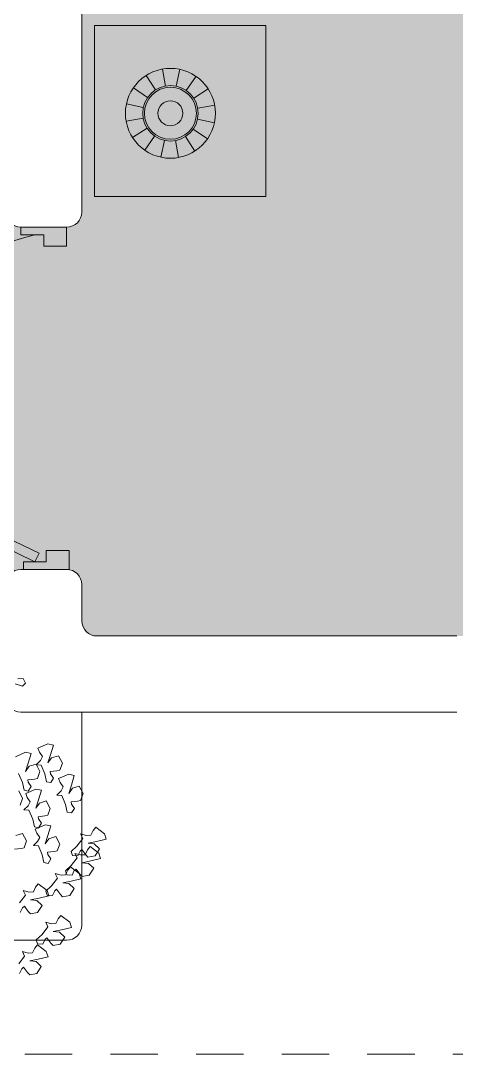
# Model space of a CAD drawing. Header units: metres. Extents: x 113 to 2416, y -346 to 476.
# Drawn here: x 223.951 to 225.096, y -168.129 to -165.411 of the extents above; entities that cross this region are included whole.
import ezdxf

# ---------------------------------------------------------------- set-up
doc = ezdxf.new("R2010")
doc.units = ezdxf.units.M
doc.linetypes.add('0', pattern=[0])
doc.linetypes.add('HIDDEN2', pattern=[0.1875, 0.125, -0.0625])
doc.layers.get('0').update_dxf_attribs({"color": 250, "linetype": '0', "lineweight": 20})
for name, color, linetype, lineweight in [('A-DOOR', 35, 'Continuous', 5), ('A-WALL', 250, 'Continuous', 20), ('ARBOLES', 86, 'Continuous', 0), ('baños', 140, 'Continuous', 0), ('MOBILIARIOS', 252, 'Continuous', 0), ('muros bajitos', 252, 'Continuous', 5), ('SE-3', 253, 'Continuous', 5)]:
    doc.layers.add(name, color=color, linetype=linetype, lineweight=lineweight)
doc.layers.add('Techos 1', color=7, linetype='HIDDEN2', lineweight=9, true_color=0x42391a)
doc.styles.get("Standard").update_dxf_attribs({"font": 'arial.ttf', "height": 0.1875})

# ---------------------------------------------------------------- blocks, each defined once
blk = doc.blocks.new('TREES')
at = {"layer": 'ARBOLES', "color": 252, "true_color": 0x8da178}
for p, q in [((0.09027, 0.13446), (0.08564, 0.13366)), ((0.09286, 0.13046), (0.09027, 0.13446)), ((0.09055, 0.1274), (0.09286, 0.13046)), ((0.08363, 0.12886), (0.09055, 0.1274)), ((0.11789, 0.07807), (0.10928, 0.07333)), ((0.12298, 0.07743), (0.11789, 0.07807)), ((0.12121, 0.0686), (0.12298, 0.07743)), ((0.09863, 0.06869), (0.09001, 0.06395)), ((0.10372, 0.06805), (0.09863, 0.06869)), ((0.10194, 0.05922), (0.10372, 0.06805)), ((0.10928, 0.07333), (0.11102, 0.06989)), ((0.11102, 0.06989), (0.11402, 0.06628)), ((0.11402, 0.06628), (0.11254, 0.0626)), ((0.1195, 0.06106), (0.12121, 0.0686)), ((0.12234, 0.06589), (0.1195, 0.06106)), ((0.12826, 0.06836), (0.12234, 0.06589)), ((0.13238, 0.06204), (0.12826, 0.06836)), ((0.10024, 0.05169), (0.10194, 0.05922)), ((0.10307, 0.05652), (0.10024, 0.05169)), ((0.109, 0.05899), (0.10307, 0.05652)), ((0.11312, 0.05266), (0.109, 0.05899)), ((0.11254, 0.0626), (0.1091, 0.0585)), ((0.1091, 0.0585), (0.11358, 0.05859)), ((0.11358, 0.05859), (0.11766, 0.05097)), ((0.12814, 0.05482), (0.13075, 0.0558)), ((0.13075, 0.0558), (0.13238, 0.06204)), ((0.09431, 0.04922), (0.09839, 0.04159)), ((0.10887, 0.04545), (0.11149, 0.04642)), ((0.11149, 0.04642), (0.11312, 0.05266)), ((0.11766, 0.05097), (0.11986, 0.04424)), ((0.1223, 0.05363), (0.12814, 0.05482)), ((0.12282, 0.05162), (0.1223, 0.05363)), ((0.12583, 0.04801), (0.12282, 0.05162)), ((0.12366, 0.04377), (0.12583, 0.04801)), ((0.13893, 0.05273), (0.13031, 0.04799)), ((0.13031, 0.04799), (0.13205, 0.04455)), ((0.14402, 0.05209), (0.13893, 0.05273)), ((0.14224, 0.04326), (0.14402, 0.05209)), ((0.09839, 0.04159), (0.10059, 0.03487)), ((0.10303, 0.04425), (0.10887, 0.04545)), ((0.10355, 0.04225), (0.10303, 0.04425)), ((0.10656, 0.03864), (0.10355, 0.04225)), ((0.10439, 0.03439), (0.10656, 0.03864)), ((0.11986, 0.04424), (0.12366, 0.04377)), ((0.13357, 0.03726), (0.13013, 0.03316)), ((0.13205, 0.04455), (0.13506, 0.04094)), ((0.13506, 0.04094), (0.13357, 0.03726)), ((0.14054, 0.03572), (0.14224, 0.04326)), ((0.14337, 0.04055), (0.14054, 0.03572)), ((0.1493, 0.04302), (0.14337, 0.04055)), ((0.15342, 0.0367), (0.1493, 0.04302)), ((0.09997, 0.0273), (0.09584, 0.03363)), ((0.10059, 0.03487), (0.10439, 0.03439)), ((0.1109, 0.03676), (0.10228, 0.03202)), ((0.10228, 0.03202), (0.10402, 0.02859)), ((0.10402, 0.02859), (0.10703, 0.02498)), ((0.11598, 0.03612), (0.1109, 0.03676)), ((0.11421, 0.02729), (0.11598, 0.03612)), ((0.13013, 0.03316), (0.13461, 0.03325)), ((0.13461, 0.03325), (0.13869, 0.02563)), ((0.14333, 0.02829), (0.14917, 0.02948)), ((0.14385, 0.02628), (0.14333, 0.02829)), ((0.14917, 0.02948), (0.15179, 0.03046)), ((0.15179, 0.03046), (0.15342, 0.0367)), ((0.09833, 0.02106), (0.09997, 0.0273)), ((0.10554, 0.0213), (0.1021, 0.0172)), ((0.10703, 0.02498), (0.10554, 0.0213)), ((0.1125, 0.01976), (0.11421, 0.02729)), ((0.11534, 0.02459), (0.1125, 0.01976)), ((0.12126, 0.02706), (0.11534, 0.02459)), ((0.12538, 0.02073), (0.12126, 0.02706)), ((0.12375, 0.01449), (0.12538, 0.02073)), ((0.13869, 0.02563), (0.14089, 0.0189)), ((0.14089, 0.0189), (0.14469, 0.01843)), ((0.14686, 0.02267), (0.14385, 0.02628)), ((0.14469, 0.01843), (0.14686, 0.02267)), ((0.1021, 0.0172), (0.10658, 0.01729)), ((0.10658, 0.01729), (0.11066, 0.00966)), ((0.11066, 0.00966), (0.11286, 0.00294)), ((0.1153, 0.01232), (0.12114, 0.01352)), ((0.11582, 0.01032), (0.1153, 0.01232)), ((0.11883, 0.00671), (0.11582, 0.01032)), ((0.12114, 0.01352), (0.12375, 0.01449)), ((0.11286, 0.00294), (0.11666, 0.00246)), ((0.12228, 0.00578), (0.11366, 0.00104)), ((0.11366, 0.00104), (0.1154, -0.0024)), ((0.11666, 0.00246), (0.11883, 0.00671)), ((0.12737, 0.00514), (0.12228, 0.00578)), ((0.12559, -0.00369), (0.12737, 0.00514)), ((0.1546, 0.00056), (0.15691, -0.00328)), ((0.15987, -0.00037), (0.1546, 0.00056)), ((0.1638, 0.00018), (0.15987, -0.00037)), ((0.16542, 0.00459), (0.1638, 0.00018)), ((0.16753, 0.00781), (0.16542, 0.00459)), ((0.17594, 0.00272), (0.16753, 0.00781)), ((0.17793, -0.00201), (0.17594, 0.00272)), ((0.10286, -0.00393), (0.09694, -0.0064)), ((0.10698, -0.01025), (0.10286, -0.00393)), ((0.1154, -0.0024), (0.11841, -0.00601)), ((0.11841, -0.00601), (0.11692, -0.00969)), ((0.12389, -0.01123), (0.12559, -0.00369)), ((0.12672, -0.0064), (0.12389, -0.01123)), ((0.13264, -0.00393), (0.12672, -0.0064)), ((0.13677, -0.01025), (0.13264, -0.00393)), ((0.15691, -0.00328), (0.15235, -0.01062)), ((0.16202, -0.00717), (0.16939, -0.00488)), ((0.16762, -0.00721), (0.16202, -0.00717)), ((0.17272, -0.01111), (0.16762, -0.00721)), ((0.16939, -0.00488), (0.17793, -0.00201)), ((0.0969, -0.01866), (0.10274, -0.01747)), ((0.10274, -0.01747), (0.10535, -0.01649)), ((0.10535, -0.01649), (0.10698, -0.01025)), ((0.11692, -0.00969), (0.11348, -0.01379)), ((0.11348, -0.01379), (0.11796, -0.0137)), ((0.11796, -0.0137), (0.12204, -0.02132)), ((0.12668, -0.01866), (0.13252, -0.01747)), ((0.13252, -0.01747), (0.13514, -0.01649)), ((0.13514, -0.01649), (0.13677, -0.01025)), ((0.15235, -0.01062), (0.14763, -0.01589)), ((0.14763, -0.01589), (0.14912, -0.01942)), ((0.1511, -0.01728), (0.15341, -0.02112)), ((0.15637, -0.01821), (0.1511, -0.01728)), ((0.15388, -0.01917), (0.1555, -0.01477)), ((0.1555, -0.01477), (0.15698, -0.01331)), ((0.1603, -0.01766), (0.15637, -0.01821)), ((0.15698, -0.01331), (0.16093, -0.01777)), ((0.16192, -0.01325), (0.1603, -0.01766)), ((0.16093, -0.01777), (0.16308, -0.01955)), ((0.16403, -0.01003), (0.16192, -0.01325)), ((0.16308, -0.01955), (0.1693, -0.01784)), ((0.17244, -0.01512), (0.16403, -0.01003)), ((0.1693, -0.01784), (0.17272, -0.01111)), ((0.17443, -0.01985), (0.17244, -0.01512)), ((0.12204, -0.02132), (0.12424, -0.02804)), ((0.1272, -0.02067), (0.12668, -0.01866)), ((0.13021, -0.02428), (0.1272, -0.02067)), ((0.12804, -0.02852), (0.13021, -0.02428)), ((0.15341, -0.02112), (0.14885, -0.02846)), ((0.14912, -0.01942), (0.15388, -0.01917)), ((0.15852, -0.02502), (0.1659, -0.02272)), ((0.16412, -0.02505), (0.15852, -0.02502)), ((0.16922, -0.02895), (0.16412, -0.02505)), ((0.1659, -0.02272), (0.17443, -0.01985)), ((0.12424, -0.02804), (0.12804, -0.02852)), ((0.13533, -0.037), (0.13765, -0.04084)), ((0.1406, -0.03793), (0.13533, -0.037)), ((0.14885, -0.02846), (0.14413, -0.03373)), ((0.14413, -0.03373), (0.14562, -0.03726)), ((0.14615, -0.03297), (0.14453, -0.03737)), ((0.14562, -0.03726), (0.15038, -0.03701)), ((0.14826, -0.02975), (0.14615, -0.03297)), ((0.15667, -0.03484), (0.14826, -0.02975)), ((0.15038, -0.03701), (0.152, -0.03261)), ((0.152, -0.03261), (0.15348, -0.03115)), ((0.15348, -0.03115), (0.15743, -0.03561)), ((0.15866, -0.03956), (0.15667, -0.03484)), ((0.15743, -0.03561), (0.15958, -0.03739)), ((0.15958, -0.03739), (0.1658, -0.03568)), ((0.1658, -0.03568), (0.16922, -0.02895)), ((0.13765, -0.04084), (0.13308, -0.04818)), ((0.14453, -0.03737), (0.1406, -0.03793)), ((0.14275, -0.04473), (0.15013, -0.04244)), ((0.14835, -0.04477), (0.14275, -0.04473)), ((0.15345, -0.04866), (0.14835, -0.04477)), ((0.15013, -0.04244), (0.15866, -0.03956)), ((0.10816, -0.05484), (0.11048, -0.05868)), ((0.11343, -0.05577), (0.10816, -0.05484)), ((0.11737, -0.05521), (0.11343, -0.05577)), ((0.11899, -0.05081), (0.11737, -0.05521)), ((0.12109, -0.04759), (0.11899, -0.05081)), ((0.1295, -0.05268), (0.12109, -0.04759)), ((0.13308, -0.04818), (0.12836, -0.05344)), ((0.12836, -0.05344), (0.12985, -0.05698)), ((0.1315, -0.0574), (0.1295, -0.05268)), ((0.13461, -0.05673), (0.13623, -0.05232)), ((0.13623, -0.05232), (0.13771, -0.05087)), ((0.13771, -0.05087), (0.14166, -0.05533)), ((0.14166, -0.05533), (0.14381, -0.05711)), ((0.14381, -0.05711), (0.15004, -0.0554)), ((0.15004, -0.0554), (0.15345, -0.04866)), ((0.11048, -0.05868), (0.10592, -0.06602)), ((0.11558, -0.06257), (0.12296, -0.06028)), ((0.12118, -0.06261), (0.11558, -0.06257)), ((0.12628, -0.06651), (0.12118, -0.06261)), ((0.12296, -0.06028), (0.1315, -0.0574)), ((0.12985, -0.05698), (0.13461, -0.05673)), ((0.10744, -0.07457), (0.10906, -0.07016)), ((0.10906, -0.07016), (0.11054, -0.06871)), ((0.11054, -0.06871), (0.11449, -0.07317)), ((0.11449, -0.07317), (0.11665, -0.07495)), ((0.11665, -0.07495), (0.12287, -0.07324)), ((0.12287, -0.07324), (0.12628, -0.06651)), ((0.14388, -0.07387), (0.14177, -0.07709)), ((0.15229, -0.07896), (0.14388, -0.07387)), ((0.13095, -0.08113), (0.13326, -0.08496)), ((0.13622, -0.08205), (0.13095, -0.08113)), ((0.14015, -0.0815), (0.13622, -0.08205)), ((0.14177, -0.07709), (0.14015, -0.0815)), ((0.15428, -0.08369), (0.15229, -0.07896)), ((0.1287, -0.09231), (0.12398, -0.09757)), ((0.13326, -0.08496), (0.1287, -0.09231)), ((0.13837, -0.08886), (0.14574, -0.08657)), ((0.14397, -0.0889), (0.13837, -0.08886)), ((0.14907, -0.09279), (0.14397, -0.0889)), ((0.14574, -0.08657), (0.15428, -0.08369)), ((0.12398, -0.09757), (0.12547, -0.1011)), ((0.12547, -0.1011), (0.13023, -0.10086)), ((0.13023, -0.10086), (0.13185, -0.09645)), ((0.13185, -0.09645), (0.13333, -0.09499)), ((0.13333, -0.09499), (0.13728, -0.09945)), ((0.13728, -0.09945), (0.13943, -0.10123)), ((0.13943, -0.10123), (0.14565, -0.09953)), ((0.14565, -0.09953), (0.14907, -0.09279)), ((0.11255, -0.10929), (0.11486, -0.11312)), ((0.11782, -0.11022), (0.11255, -0.10929)), ((0.12175, -0.10966), (0.11782, -0.11022)), ((0.12337, -0.10525), (0.12175, -0.10966)), ((0.12548, -0.10203), (0.12337, -0.10525)), ((0.13389, -0.10712), (0.12548, -0.10203)), ((0.13588, -0.11185), (0.13389, -0.10712)), ((0.11486, -0.11312), (0.1103, -0.12047)), ((0.11997, -0.11702), (0.12734, -0.11473)), ((0.12557, -0.11706), (0.11997, -0.11702)), ((0.13067, -0.12095), (0.12557, -0.11706)), ((0.12734, -0.11473), (0.13588, -0.11185)), ((0.11183, -0.12902), (0.11345, -0.12461)), ((0.11345, -0.12461), (0.11493, -0.12316)), ((0.11493, -0.12316), (0.11888, -0.12762)), ((0.11888, -0.12762), (0.12103, -0.12939)), ((0.12103, -0.12939), (0.12725, -0.12769)), ((0.12725, -0.12769), (0.13067, -0.12095))]:
    blk.add_line(p, q, dxfattribs=at)
blk = doc.blocks.new('A$Cb50f4bf1')
at = {"layer": 'MOBILIARIOS'}
for p, q in [((0.45, 0.45), (0, 0.45)), ((0, 0.45), (0, 0)), ((0.45, 0), (0.45, 0.45)), ((0.2058, 0.3663), (0.2154, 0.322)), ((0.2519, 0.3671), (0.2438, 0.3224)), ((0.1635, 0.348), (0.1893, 0.3107)), ((0.2948, 0.3501), (0.2703, 0.312)), ((0.1314, 0.3148), (0.1695, 0.2902)), ((0.328, 0.318), (0.2907, 0.2922)), ((0.1144, 0.2719), (0.1591, 0.2638)), ((0.3463, 0.2757), (0.302, 0.2661)), ((0.1152, 0.2258), (0.1595, 0.2353)), ((0.3471, 0.2296), (0.3025, 0.2377)), ((0.1335, 0.1834), (0.1708, 0.2092)), ((0.2981, 0.1535), (0.2723, 0.1908)), ((0.3301, 0.1867), (0.292, 0.2112)), ((0.1667, 0.1514), (0.1913, 0.1895)), ((0.2096, 0.1344), (0.2177, 0.179)), ((0.2557, 0.1352), (0.2462, 0.1795)), ((0, 0), (0.45, 0))]:
    blk.add_line(p, q, dxfattribs=at)
for radius in [0.1182, 0.0729, 0.0684, 0.0328]:
    blk.add_circle((0.2308, 0.2507), radius, dxfattribs=at)
blk = doc.blocks.new('P90')
at = {"layer": 'A-DOOR'}
for p, q in [((-0.0476, -0.8576), (0.6364, -0.5264)), ((0.5843, -0.5517), (0.58, -0.5427)), ((0.5992, -0.5445), (0.5949, -0.5355)), ((0.6473, -0.5489), (0.6364, -0.5264)), ((-0.0368, -0.88), (0.6473, -0.5489)), ((0.6101, -0.5669), (0.6144, -0.5759)), ((0.5952, -0.5741), (0.5995, -0.5831)), ((-0.0368, -0.88), (-0.0476, -0.8576))]:
    blk.add_line(p, q, dxfattribs=at)
for points in [[(-0.06, -0.02), (-0.06, -0.05), (-0.12, -0.05), (-0.12, 0), (0, 0), (0, -0.02)], [(-0.0668, -0.88), (-0.0668, -0.85), (-0.1268, -0.85), (-0.1268, -0.9), (-0.0068, -0.9), (-0.0068, -0.88)]]:
    blk.add_lwpolyline(points, close=True, dxfattribs=at)
blk.add_arc((-0.3259, -1.105), 1.1228, 31.0139, 75.0797, dxfattribs=at)
for points in [[(0.5812, -0.5096), (0.5857, -0.5096), (0.5933, -0.5141), (0.5977, -0.5218), (0.5977, -0.5306), (0.5933, -0.5383), (0.5856, -0.5427), (0.5767, -0.5427), (0.5691, -0.5383), (0.5647, -0.5306), (0.5647, -0.5217), (0.5691, -0.514), (0.5768, -0.5096), (0.5812, -0.5096)], [(0.6133, -0.5758), (0.6177, -0.5758), (0.6254, -0.5803), (0.6298, -0.5879), (0.6298, -0.5968), (0.6253, -0.6045), (0.6176, -0.6089), (0.6088, -0.6089), (0.6011, -0.6044), (0.5967, -0.5967), (0.5967, -0.5879), (0.6011, -0.5802), (0.6088, -0.5758), (0.6133, -0.5758)]]:
    blk.add_open_spline(points, degree=2, dxfattribs=at)
blk = doc.blocks.new('PL BASE 2N NASAS 09')
at = {"layer": 'A-WALL'}
for p, q in [((174.1475, -23.8967), (174.1475, -20.5758)), ((173.9875, -23.9367), (174.1075, -23.9367)), ((173.9875, -24.8367), (174.1075, -24.8367)), ((174.1475, -24.8767), (174.1475, -24.9717)), ((175.1326, -25.0117), (174.1875, -25.0117)), ((175.1326, -25.2117), (173.9875, -25.2117))]:
    blk.add_line(p, q, dxfattribs=at)
for centre, start, end in [((173.9875, -23.8967), 180, 270), ((174.1075, -23.8967), 270, 0), ((173.9875, -24.8767), 90, 180), ((174.1075, -24.8767), 0, 90), ((174.1875, -24.9717), 180, 270), ((173.9875, -25.1717), 180, 270)]:
    blk.add_arc(centre, 0.04, start, end, dxfattribs=at)
at = {"layer": 'muros bajitos'}
for p, q in [((174.1475, -25.2117), (174.1475, -25.7717)), ((174.1075, -25.8117), (171.8875, -25.8117))]:
    blk.add_line(p, q, dxfattribs=at)
blk.add_arc((174.1075, -25.7717), 0.04, 270, 0, dxfattribs=at)
at = {"layer": 'Techos 1'}
blk.add_line((160.0475, -26.1117), (185.4975, -26.1117), dxfattribs=at)
at = {"layer": 'A-DOOR', "xscale": -1}
blk.add_blockref('P90', (173.9875, -23.9367), dxfattribs=at)
at = {"layer": 'baños', "linetype": 'Continuous', "flags": 8}
for tag, p in [('MODELNUMBER', (167.1329, -5.6306, 0)), ('TRADENAME', (167.1329, -5.6307, 0)), ('PRODUCT', (167.1329, -5.6307, 0)), ('MATERIAL', (167.1329, -5.6307, 0)), ('MODELNUMBER', (168.3076, -5.6306, 0)), ('TRADENAME', (168.3076, -5.6307, 0)), ('PRODUCT', (168.3076, -5.6307, 0)), ('MATERIAL', (168.3076, -5.6307, 0))]:
    blk.add_attdef(tag, p, '', height=0.0000254, rotation=180.0001, dxfattribs=at)
at = {"layer": 'baños', "linetype": 'Continuous'}
for tag, p, rotation in [('MODELNUMBER', (169.2428, -19.7065), 180.0001), ('TRADENAME', (169.2428, -19.7064), 180.0001), ('MATERIAL', (169.243, -19.7063), 180.0001), ('PRODUCT', (169.243, -19.7064), 180.0001), ('MODELNUMBER', (169.9524, -19.7065), 179.9999), ('MATERIAL', (169.9524, -19.7063), 179.9999), ('TRADENAME', (169.9524, -19.7064), 179.9999), ('PRODUCT', (169.9524, -19.7064), 179.9999)]:
    blk.add_attdef(tag, p, '', height=0.0000254, rotation=rotation, dxfattribs=at)
blk = doc.blocks.new('PL MUEBLES 2N NASAS 09')
blk.add_blockref('PL BASE 2N NASAS 09', (49.9143, 62.717))
at = {"layer": 'ARBOLES', "xscale": 2.935254890295517, "yscale": 2.935254890295517, "zscale": 2.935254890295517, "rotation": 354.6252016265699}
blk.add_blockref('TREES', (223.6068, 37.2258), dxfattribs=at)
at = {"layer": 'MOBILIARIOS', "xscale": -1, "rotation": 90.00000000000007}
blk.add_blockref('A$Cb50f4bf1', (224.5453, 39.3106), dxfattribs=at)

msp = doc.modelspace()

# ---------------------------------------------------------------- hatches: boundary and pattern name
at = {"layer": 'SE-3', "true_color": 0xffc78f, "transparency": 33554483}
h = msp.add_hatch(color=31, dxfattribs=at)
h.dxf.hatch_style = 1
edge = h.paths.add_edge_path()
edge.add_arc((229.3218, -166.9887), 0.04, -90, 0, ccw=False)
edge.add_line((229.3218, -167.0287), (224.1518, -167.0287))
edge.add_arc((224.1518, -166.9887), 0.04, 180, 270, ccw=False)
edge.add_line((224.1118, -166.9887), (224.1118, -161.4687))
edge.add_arc((224.1518, -161.4687), 0.04, 90, 180, ccw=False)
edge.add_line((224.1518, -161.4287), (229.3218, -161.4287))
edge.add_arc((229.3218, -161.4687), 0.04, 0, 90, ccw=False)
edge.add_line((229.3618, -161.4687), (229.3618, -162.3887))
edge.add_arc((229.4018, -162.3887), 0.04, 180, 270)
edge.add_line((229.4018, -162.4287), (229.5218, -162.4287))
edge.add_arc((229.5218, -162.3887), 0.04, 270.033, 359.967)
edge.add_line((229.5618, -162.3887), (229.5618, -166.0687))
edge.add_arc((229.5218, -166.0687), 0.04, 0.0264, 89.9736)
edge.add_line((229.5218, -166.0287), (229.4018, -166.0287))
edge.add_arc((229.4018, -166.0687), 0.04, 90, 180)
edge.add_line((229.3618, -166.0687), (229.3618, -166.9887))
h = msp.add_hatch(color=31, dxfattribs=at)
h.dxf.hatch_style = 1
edge = h.paths.add_edge_path()
edge.add_arc((221.9004, -163.6173), 0.0386, 87.9608, 182.0392)
edge.add_line((221.8618, -163.6187), (221.8618, -164.6378))
edge.add_arc((221.9018, -164.6378), 0.04, 180, 270)
edge.add_line((221.9018, -164.6778), (222.0118, -164.6778))
edge.add_line((222.0118, -164.6778), (222.0118, -167.0287))
edge.add_line((222.0118, -167.0287), (223.9118, -167.0287))
edge.add_line((223.9118, -167.0287), (223.9118, -166.8937))
edge.add_arc((223.9518, -166.8937), 0.04, 90, 180, ccw=False)
edge.add_line((223.9518, -166.8537), (224.0718, -166.8537))
edge.add_arc((224.0718, -166.8937), 0.04, 4.6824, 90, ccw=False)
edge.add_line((224.1117, -166.8905), (224.1118, -165.9137))
edge.add_arc((224.0718, -165.9137), 0.04, -90, 0, ccw=False)
edge.add_line((224.0718, -165.9537), (223.9518, -165.9537))
edge.add_arc((223.9518, -165.9137), 0.04, 180, 270, ccw=False)
edge.add_line((223.9118, -165.9137), (223.9118, -163.6187))
edge.add_arc((223.8727, -163.6179), 0.0392, 358.7902, 451.2098)
edge.add_line((223.8718, -163.5787), (221.9018, -163.5787))

# ---------------------------------------------------------------- block references
msp.add_blockref('PL MUEBLES 2N NASAS 09', (0.05, -204.734))

doc.saveas('drawing.dxf')
